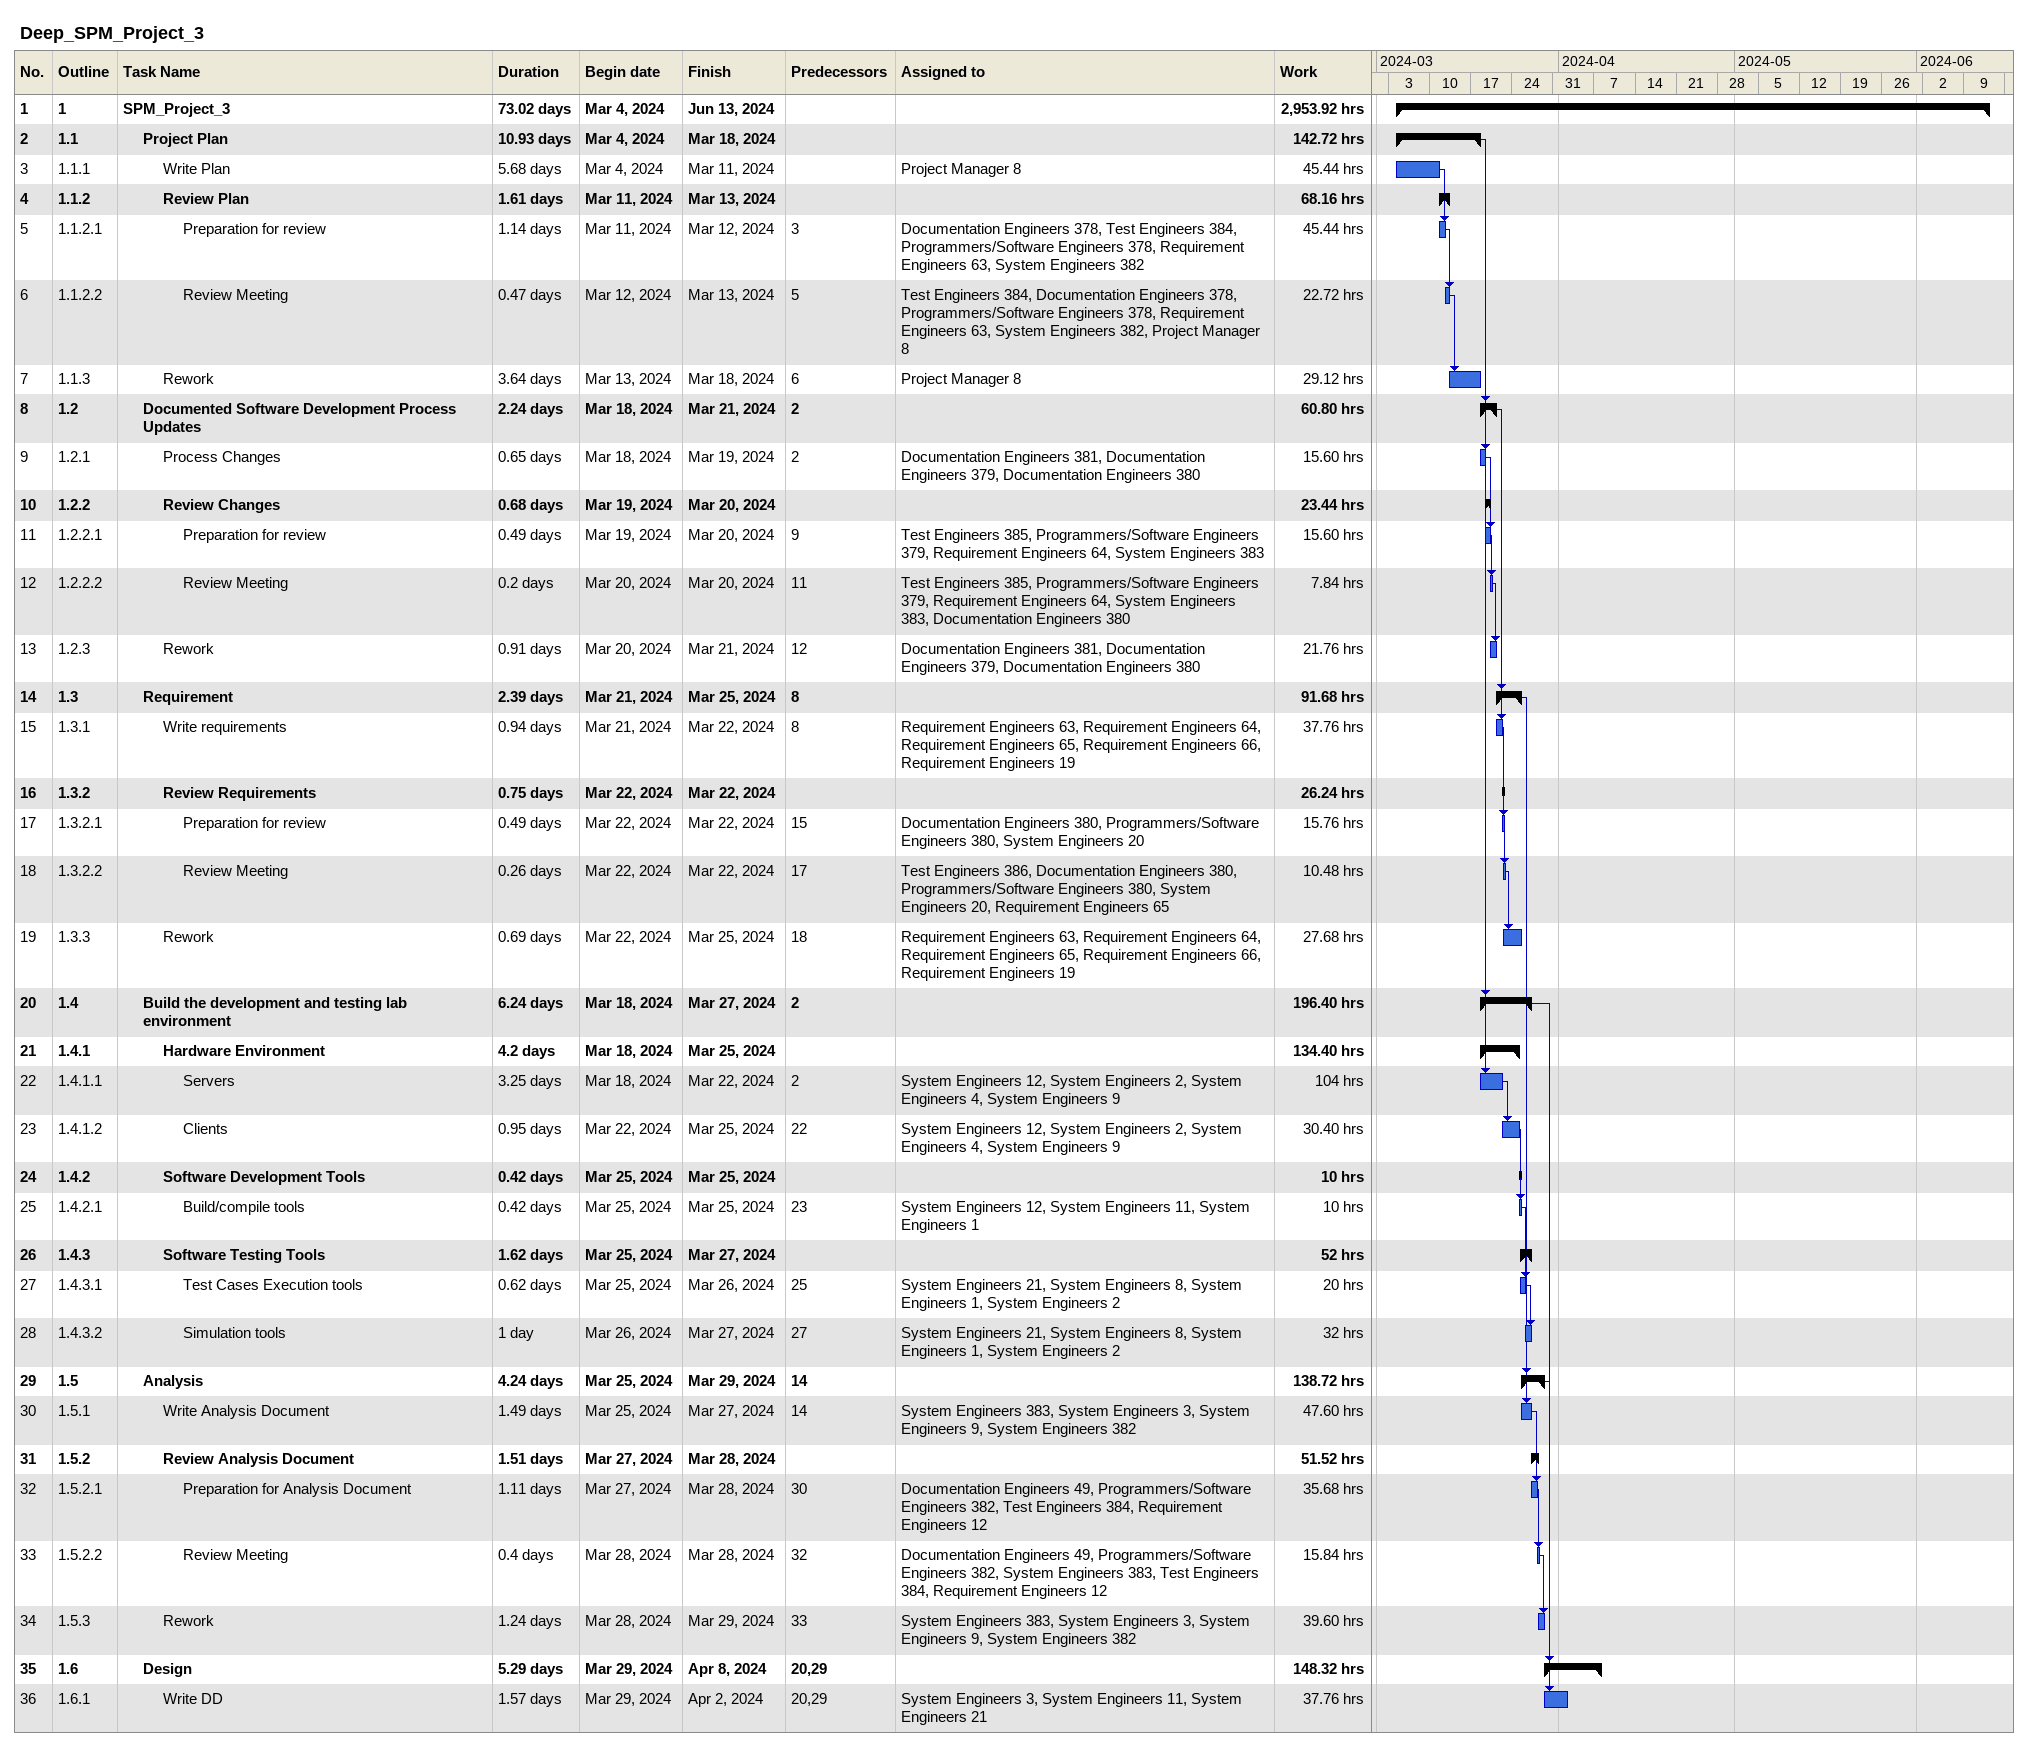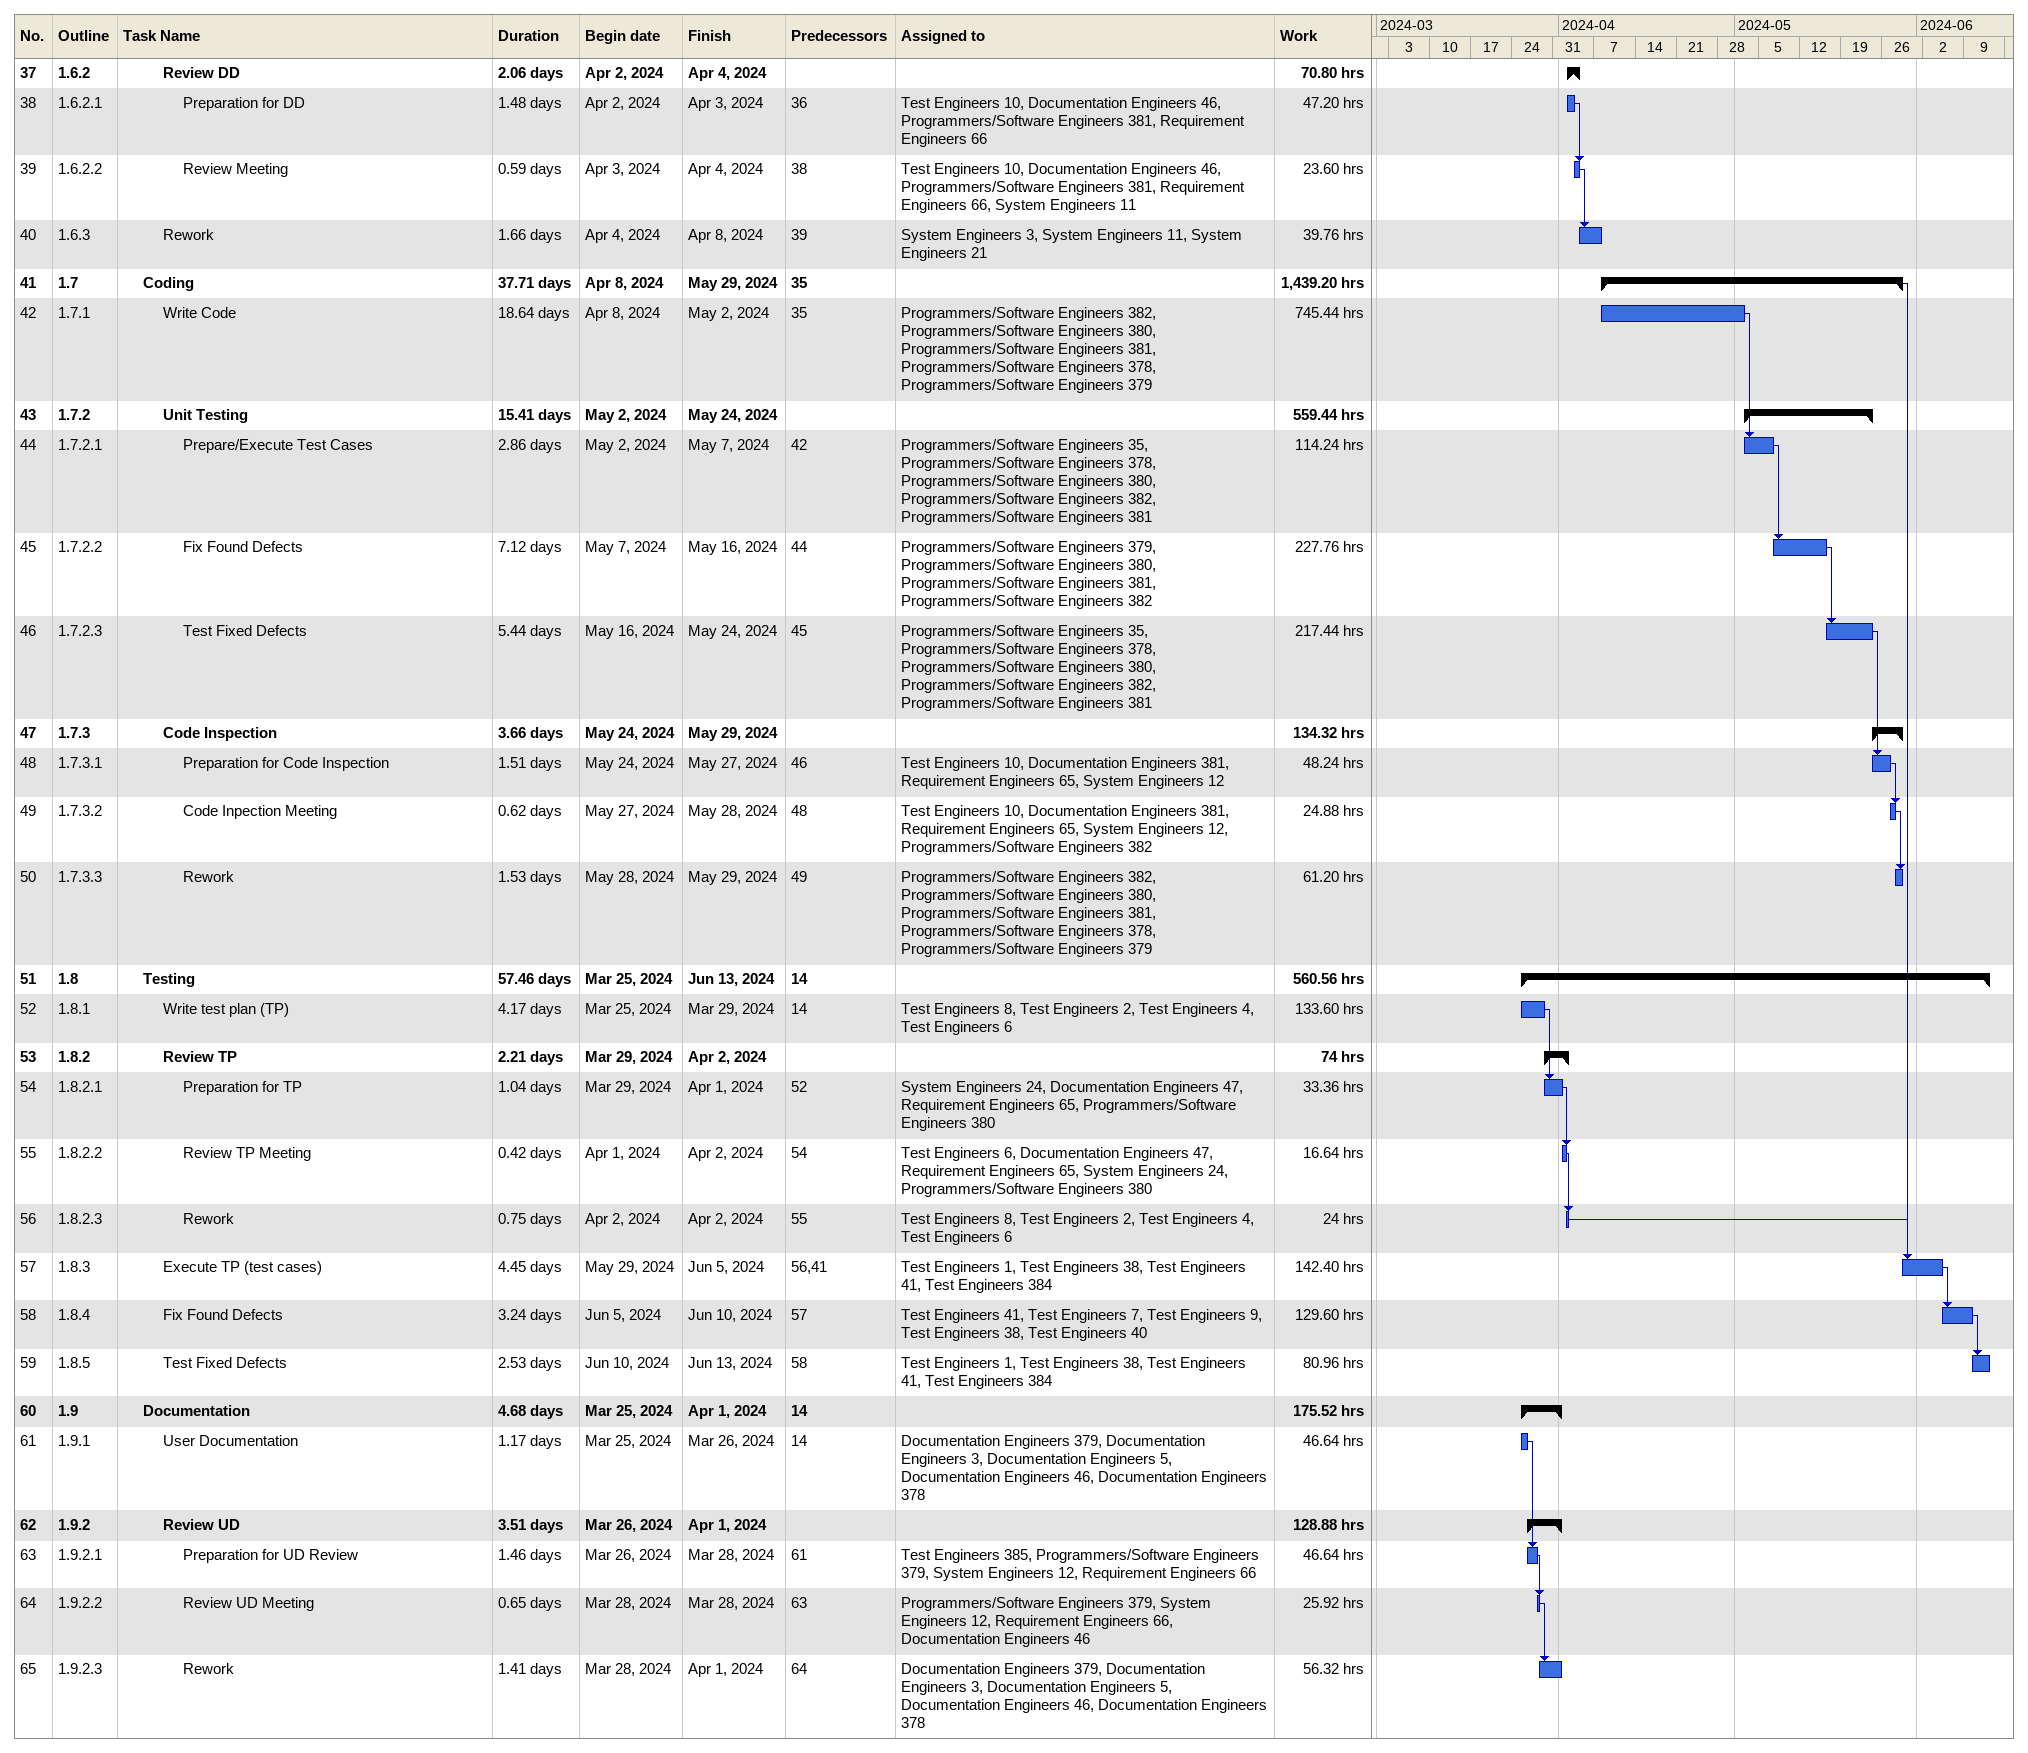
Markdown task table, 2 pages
Deep_SPM_Project_3

| ID | WBS | Task | Duration | Start | Finish | Predecessors | Resources | Work (h) |
|---|---|---|---|---|---|---|---|---|
| 1 | 1 | **SPM_Project_3** | 73.02d | 2024-03-04 | 2024-06-13 |  |  | 2953.92 |
| 2 | 1.1 | **Project Plan** | 10.93d | 2024-03-04 | 2024-03-18 |  |  | 142.72 |
| 3 | 1.1.1 | Write Plan | 5.68d | 2024-03-04 | 2024-03-11 |  | Project Manager 8 | 45.44 |
| 4 | 1.1.2 | **Review Plan** | 1.61d | 2024-03-11 | 2024-03-13 |  |  | 68.16 |
| 5 | 1.1.2.1 | Preparation for review | 1.14d | 2024-03-11 | 2024-03-12 | 3 | Documentation Engineers 378, Test Engineers 384, Programmers/Software Engineers 378, Requirement Engineers 63, System Engineers 382 | 45.44 |
| 6 | 1.1.2.2 | Review Meeting | 0.47d | 2024-03-12 | 2024-03-13 | 5 | Test Engineers 384, Documentation Engineers 378, Programmers/Software Engineers 378, Requirement Engineers 63, System Engineers 382, Project Manager 8 | 22.72 |
| 7 | 1.1.3 | Rework | 3.64d | 2024-03-13 | 2024-03-18 | 6 | Project Manager 8 | 29.12 |
| 8 | 1.2 | **Documented Software Development Process Updates** | 2.24d | 2024-03-18 | 2024-03-21 | 2 |  | 60.80 |
| 9 | 1.2.1 | Process Changes | 0.65d | 2024-03-18 | 2024-03-19 | 2 | Documentation Engineers 381, Documentation Engineers 379, Documentation Engineers 380 | 15.60 |
| 10 | 1.2.2 | **Review Changes** | 0.68d | 2024-03-19 | 2024-03-20 |  |  | 23.44 |
| 11 | 1.2.2.1 | Preparation for review | 0.49d | 2024-03-19 | 2024-03-20 | 9 | Test Engineers 385, Programmers/Software Engineers 379, Requirement Engineers 64, System Engineers 383 | 15.60 |
| 12 | 1.2.2.2 | Review Meeting | 0.2d | 2024-03-20 | 2024-03-20 | 11 | Test Engineers 385, Programmers/Software Engineers 379, Requirement Engineers 64, System Engineers 383, Documentation Engineers 380 | 7.84 |
| 13 | 1.2.3 | Rework | 0.91d | 2024-03-20 | 2024-03-21 | 12 | Documentation Engineers 381, Documentation Engineers 379, Documentation Engineers 380 | 21.76 |
| 14 | 1.3 | **Requirement** | 2.39d | 2024-03-21 | 2024-03-25 | 8 |  | 91.68 |
| 15 | 1.3.1 | Write requirements | 0.94d | 2024-03-21 | 2024-03-22 | 8 | Requirement Engineers 63, Requirement Engineers 64, Requirement Engineers 65, Requirement Engineers 66, Requirement Engineers 19 | 37.76 |
| 16 | 1.3.2 | **Review Requirements** | 0.75d | 2024-03-22 | 2024-03-22 |  |  | 26.24 |
| 17 | 1.3.2.1 | Preparation for review | 0.49d | 2024-03-22 | 2024-03-22 | 15 | Documentation Engineers 380, Programmers/Software Engineers 380, System Engineers 20 | 15.76 |
| 18 | 1.3.2.2 | Review Meeting | 0.26d | 2024-03-22 | 2024-03-22 | 17 | Test Engineers 386, Documentation Engineers 380, Programmers/Software Engineers 380, System Engineers 20, Requirement Engineers 65 | 10.48 |
| 19 | 1.3.3 | Rework | 0.69d | 2024-03-22 | 2024-03-25 | 18 | Requirement Engineers 63, Requirement Engineers 64, Requirement Engineers 65, Requirement Engineers 66, Requirement Engineers 19 | 27.68 |
| 20 | 1.4 | **Build the development and testing lab environment** | 6.24d | 2024-03-18 | 2024-03-27 | 2 |  | 196.40 |
| 21 | 1.4.1 | **Hardware Environment** | 4.2d | 2024-03-18 | 2024-03-25 |  |  | 134.40 |
| 22 | 1.4.1.1 | Servers | 3.25d | 2024-03-18 | 2024-03-22 | 2 | System Engineers 12, System Engineers 2, System Engineers 4, System Engineers 9 | 104 |
| 23 | 1.4.1.2 | Clients | 0.95d | 2024-03-22 | 2024-03-25 | 22 | System Engineers 12, System Engineers 2, System Engineers 4, System Engineers 9 | 30.40 |
| 24 | 1.4.2 | **Software Development Tools** | 0.42d | 2024-03-25 | 2024-03-25 |  |  | 10 |
| 25 | 1.4.2.1 | Build/compile tools | 0.42d | 2024-03-25 | 2024-03-25 | 23 | System Engineers 12, System Engineers 11, System Engineers 1 | 10 |
| 26 | 1.4.3 | **Software Testing Tools** | 1.62d | 2024-03-25 | 2024-03-27 |  |  | 52 |
| 27 | 1.4.3.1 | Test Cases Execution tools | 0.62d | 2024-03-25 | 2024-03-26 | 25 | System Engineers 21, System Engineers 8, System Engineers 1, System Engineers 2 | 20 |
| 28 | 1.4.3.2 | Simulation tools | 1d | 2024-03-26 | 2024-03-27 | 27 | System Engineers 21, System Engineers 8, System Engineers 1, System Engineers 2 | 32 |
| 29 | 1.5 | **Analysis** | 4.24d | 2024-03-25 | 2024-03-29 | 14 |  | 138.72 |
| 30 | 1.5.1 | Write Analysis Document | 1.49d | 2024-03-25 | 2024-03-27 | 14 | System Engineers 383, System Engineers 3, System Engineers 9, System Engineers 382 | 47.60 |
| 31 | 1.5.2 | **Review Analysis Document** | 1.51d | 2024-03-27 | 2024-03-28 |  |  | 51.52 |
| 32 | 1.5.2.1 | Preparation for Analysis Document | 1.11d | 2024-03-27 | 2024-03-28 | 30 | Documentation Engineers 49, Programmers/Software Engineers 382, Test Engineers 384, Requirement Engineers 12 | 35.68 |
| 33 | 1.5.2.2 | Review Meeting | 0.4d | 2024-03-28 | 2024-03-28 | 32 | Documentation Engineers 49, Programmers/Software Engineers 382, System Engineers 383, Test Engineers 384, Requirement Engineers 12 | 15.84 |
| 34 | 1.5.3 | Rework | 1.24d | 2024-03-28 | 2024-03-29 | 33 | System Engineers 383, System Engineers 3, System Engineers 9, System Engineers 382 | 39.60 |
| 35 | 1.6 | **Design** | 5.29d | 2024-03-29 | 2024-04-08 | 20, 29 |  | 148.32 |
| 36 | 1.6.1 | Write DD | 1.57d | 2024-03-29 | 2024-04-02 | 20, 29 | System Engineers 3, System Engineers 11, System Engineers 21 | 37.76 |
| 37 | 1.6.2 | **Review DD** | 2.06d | 2024-04-02 | 2024-04-04 |  |  | 70.80 |
| 38 | 1.6.2.1 | Preparation for DD | 1.48d | 2024-04-02 | 2024-04-03 | 36 | Test Engineers 10, Documentation Engineers 46, Programmers/Software Engineers 381, Requirement Engineers 66 | 47.20 |
| 39 | 1.6.2.2 | Review Meeting | 0.59d | 2024-04-03 | 2024-04-04 | 38 | Test Engineers 10, Documentation Engineers 46, Programmers/Software Engineers 381, Requirement Engineers 66, System Engineers 11 | 23.60 |
| 40 | 1.6.3 | Rework | 1.66d | 2024-04-04 | 2024-04-08 | 39 | System Engineers 3, System Engineers 11, System Engineers 21 | 39.76 |
| 41 | 1.7 | **Coding** | 37.71d | 2024-04-08 | 2024-05-29 | 35 |  | 1439.20 |
| 42 | 1.7.1 | Write Code | 18.64d | 2024-04-08 | 2024-05-02 | 35 | Programmers/Software Engineers 382, Programmers/Software Engineers 380, Programmers/Software Engineers 381, Programmers/Software Engineers 378, Programmers/Software Engineers 379 | 745.44 |
| 43 | 1.7.2 | **Unit Testing** | 15.41d | 2024-05-02 | 2024-05-24 |  |  | 559.44 |
| 44 | 1.7.2.1 | Prepare/Execute Test Cases | 2.86d | 2024-05-02 | 2024-05-07 | 42 | Programmers/Software Engineers 35, Programmers/Software Engineers 378, Programmers/Software Engineers 380, Programmers/Software Engineers 382, Programmers/Software Engineers 381 | 114.24 |
| 45 | 1.7.2.2 | Fix Found Defects | 7.12d | 2024-05-07 | 2024-05-16 | 44 | Programmers/Software Engineers 379, Programmers/Software Engineers 380, Programmers/Software Engineers 381, Programmers/Software Engineers 382 | 227.76 |
| 46 | 1.7.2.3 | Test Fixed Defects | 5.44d | 2024-05-16 | 2024-05-24 | 45 | Programmers/Software Engineers 35, Programmers/Software Engineers 378, Programmers/Software Engineers 380, Programmers/Software Engineers 382, Programmers/Software Engineers 381 | 217.44 |
| 47 | 1.7.3 | **Code Inspection** | 3.66d | 2024-05-24 | 2024-05-29 |  |  | 134.32 |
| 48 | 1.7.3.1 | Preparation for Code Inspection | 1.51d | 2024-05-24 | 2024-05-27 | 46 | Test Engineers 10, Documentation Engineers 381, Requirement Engineers 65, System Engineers 12 | 48.24 |
| 49 | 1.7.3.2 | Code Inpection Meeting | 0.62d | 2024-05-27 | 2024-05-28 | 48 | Test Engineers 10, Documentation Engineers 381, Requirement Engineers 65, System Engineers 12, Programmers/Software Engineers 382 | 24.88 |
| 50 | 1.7.3.3 | Rework | 1.53d | 2024-05-28 | 2024-05-29 | 49 | Programmers/Software Engineers 382, Programmers/Software Engineers 380, Programmers/Software Engineers 381, Programmers/Software Engineers 378, Programmers/Software Engineers 379 | 61.20 |
| 51 | 1.8 | **Testing** | 57.46d | 2024-03-25 | 2024-06-13 | 14 |  | 560.56 |
| 52 | 1.8.1 | Write test plan (TP) | 4.17d | 2024-03-25 | 2024-03-29 | 14 | Test Engineers 8, Test Engineers 2, Test Engineers 4, Test Engineers 6 | 133.60 |
| 53 | 1.8.2 | **Review TP** | 2.21d | 2024-03-29 | 2024-04-02 |  |  | 74 |
| 54 | 1.8.2.1 | Preparation for TP | 1.04d | 2024-03-29 | 2024-04-01 | 52 | System Engineers 24, Documentation Engineers 47, Requirement Engineers 65, Programmers/Software Engineers 380 | 33.36 |
| 55 | 1.8.2.2 | Review TP Meeting | 0.42d | 2024-04-01 | 2024-04-02 | 54 | Test Engineers 6, Documentation Engineers 47, Requirement Engineers 65, System Engineers 24, Programmers/Software Engineers 380 | 16.64 |
| 56 | 1.8.2.3 | Rework | 0.75d | 2024-04-02 | 2024-04-02 | 55 | Test Engineers 8, Test Engineers 2, Test Engineers 4, Test Engineers 6 | 24 |
| 57 | 1.8.3 | Execute TP (test cases) | 4.45d | 2024-05-29 | 2024-06-05 | 56, 41 | Test Engineers 1, Test Engineers 38, Test Engineers 41, Test Engineers 384 | 142.40 |
| 58 | 1.8.4 | Fix Found Defects | 3.24d | 2024-06-05 | 2024-06-10 | 57 | Test Engineers 41, Test Engineers 7, Test Engineers 9, Test Engineers 38, Test Engineers 40 | 129.60 |
| 59 | 1.8.5 | Test Fixed Defects | 2.53d | 2024-06-10 | 2024-06-13 | 58 | Test Engineers 1, Test Engineers 38, Test Engineers 41, Test Engineers 384 | 80.96 |
| 60 | 1.9 | **Documentation** | 4.68d | 2024-03-25 | 2024-04-01 | 14 |  | 175.52 |
| 61 | 1.9.1 | User Documentation | 1.17d | 2024-03-25 | 2024-03-26 | 14 | Documentation Engineers 379, Documentation Engineers 3, Documentation Engineers 5, Documentation Engineers 46, Documentation Engineers 378 | 46.64 |
| 62 | 1.9.2 | **Review UD** | 3.51d | 2024-03-26 | 2024-04-01 |  |  | 128.88 |
| 63 | 1.9.2.1 | Preparation for UD Review | 1.46d | 2024-03-26 | 2024-03-28 | 61 | Test Engineers 385, Programmers/Software Engineers 379, System Engineers 12, Requirement Engineers 66 | 46.64 |
| 64 | 1.9.2.2 | Review UD Meeting | 0.65d | 2024-03-28 | 2024-03-28 | 63 | Programmers/Software Engineers 379, System Engineers 12, Requirement Engineers 66, Documentation Engineers 46 | 25.92 |
| 65 | 1.9.2.3 | Rework | 1.41d | 2024-03-28 | 2024-04-01 | 64 | Documentation Engineers 379, Documentation Engineers 3, Documentation Engineers 5, Documentation Engineers 46, Documentation Engineers 378 | 56.32 |
